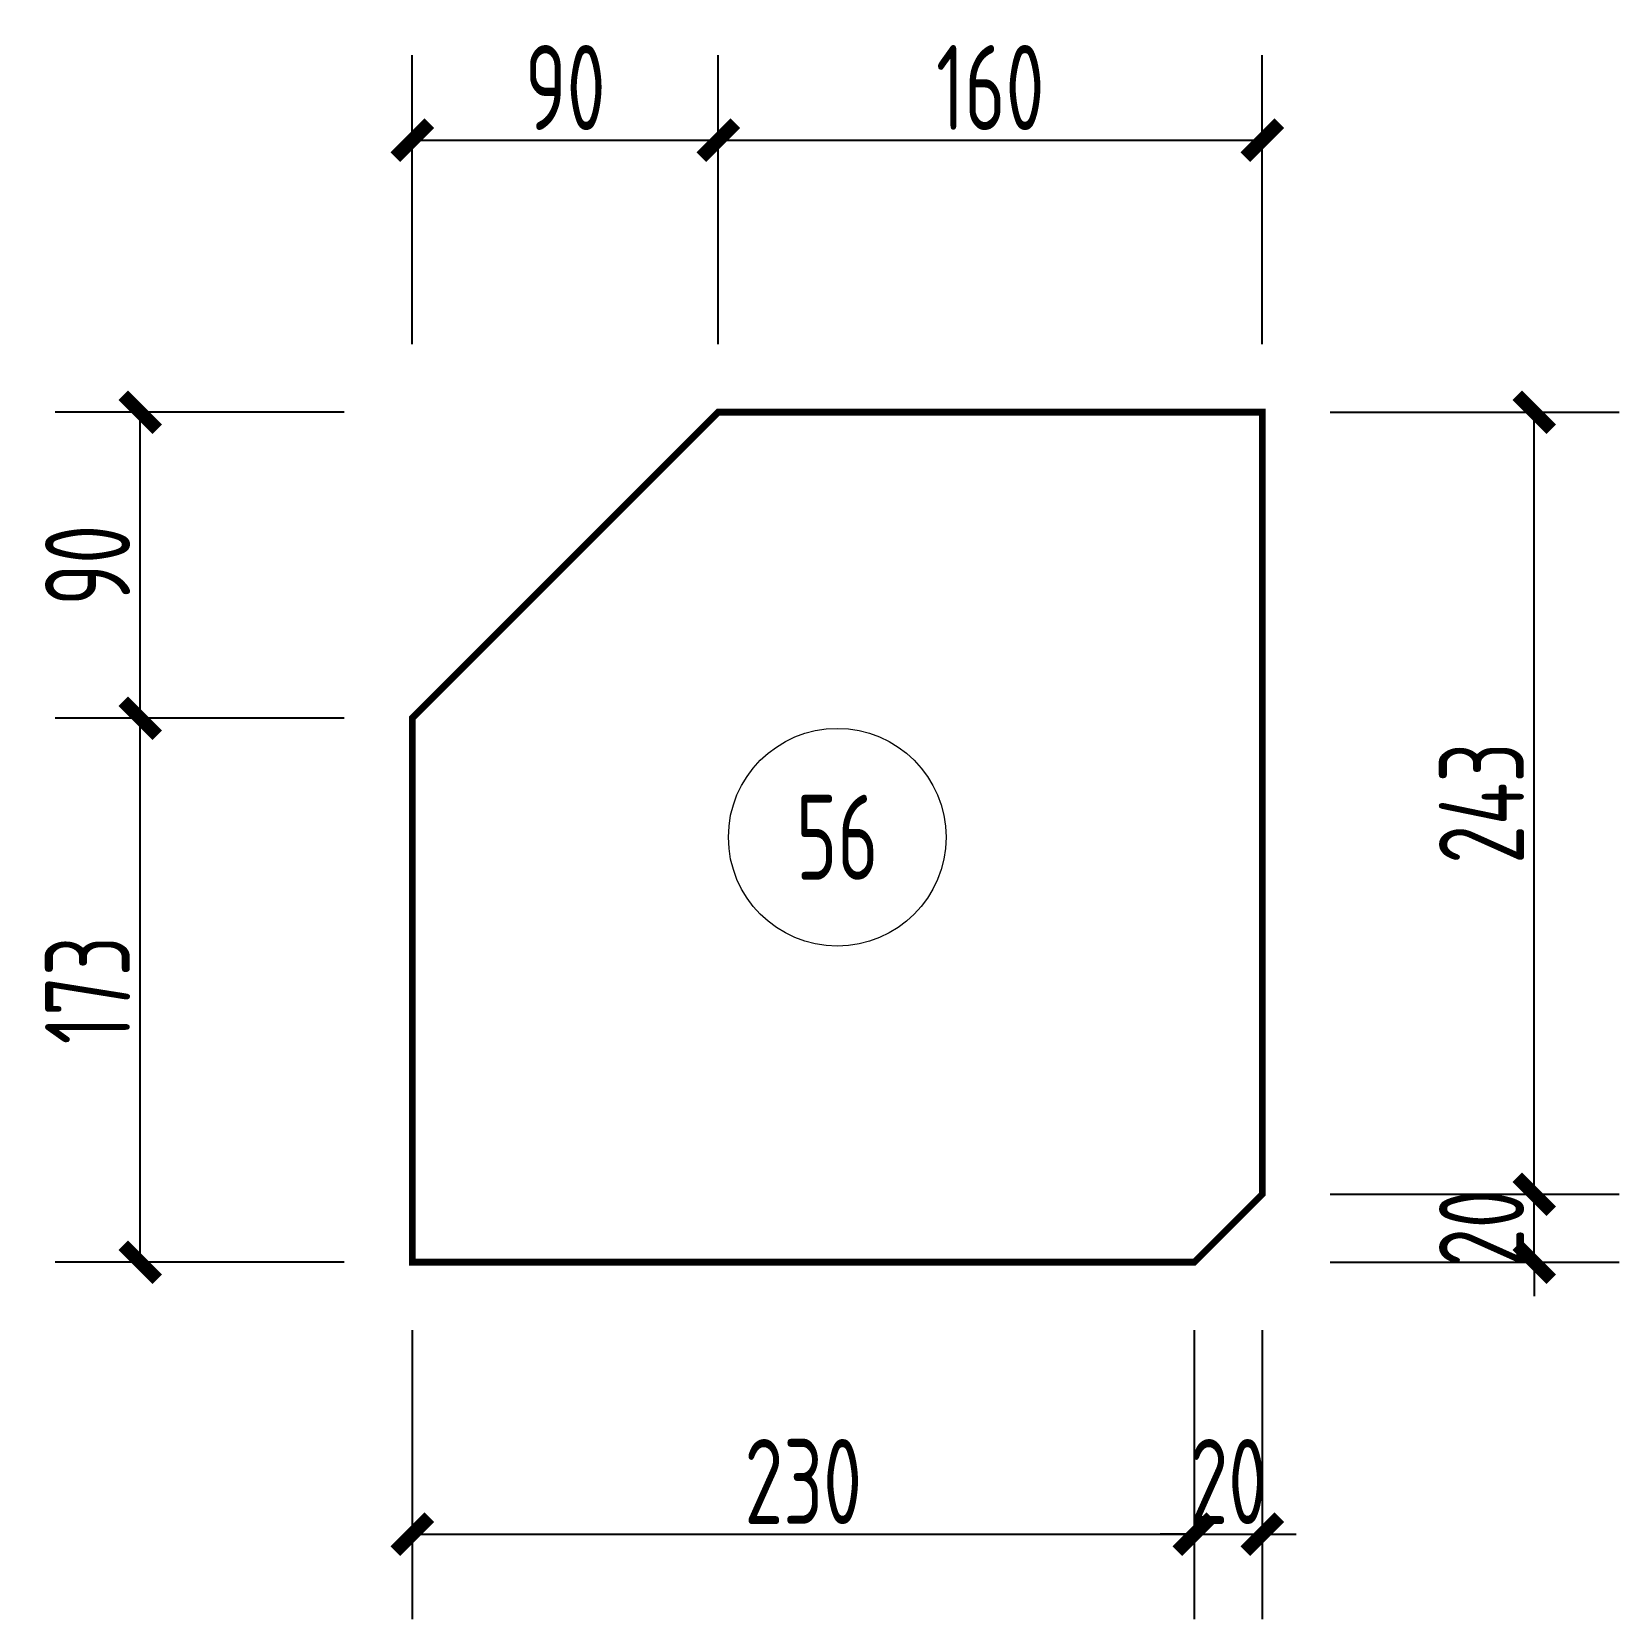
# Model space of a CAD drawing. Extents: x 95752 to 843522, y -411933 to 75567.
# Drawn here: x 232431 to 237100, y -60754 to -56085 of the extents above; entities that cross this region are included whole.
import ezdxf
from ezdxf.enums import TextEntityAlignment as Align

# ---------------------------------------------------------------- set-up
doc = ezdxf.new("R2010")
doc.units = 0
doc.header["$LTSCALE"] = 1000
doc.header["$MEASUREMENT"] = 0
for name, color, linetype, lineweight in [('15', 3, 'Continuous', 20), ('尺寸标注', 9, 'Continuous', 18), ('编号标注', 9, 'Continuous', 18)]:
    doc.layers.add(name, color=color, linetype=linetype, lineweight=lineweight)
doc.styles.add('FromPkpm', font='Pkpmeng', dxfattribs={"width": 0.7, "bigfont": 'Pkpmchn'})
doc.dimstyles.new('Pkpm_1.00', dxfattribs={"dimtxt": 250, "dimasz": 100, "dimexe": 250, "dimexo": 0.0625, "dimgap": 30, "dimtad": 1, "dimdec": 0, "dimrnd": 5, "dimzin": 0, "dimdsep": 46, "dimtxsty": 'FromPkpm', "dimblk1": 'ARCHTICK', "dimblk2": 'ARCHTICK', "dimsah": 1, "dimcen": 0.09, "dimadec": 0, "dimazin": 0, "dimtfac": 1, "dimtdec": 0, "dimtix": 1, "dimtmove": 2, "dimatfit": 1, "dimfxl": 1, "dimtolj": 1, "dimtzin": 0, "dimarcsym": 0})

# ---------------------------------------------------------------- blocks, each defined once
blk = doc.blocks.new('_ArchTick')
at = {"color": 0, "linetype": 'ByBlock', "const_width": 0.4}
blk.add_lwpolyline([(-0.5, -0.5), (0.5, 0.5)], dxfattribs=at)
blk = doc.blocks.new('*D431')
at = {"layer": 'Defpoints', "color": 0, "linetype": 'Continuous', "transparency": 16777216}
for p in [(233549.6, -59703.6), (235849.6, -59703.6), (235849.6, -60503.6)]:
    blk.add_point(p, dxfattribs=at)
at = {"layer": '尺寸标注', "color": 0, "linetype": 'Continuous', "lineweight": -2, "transparency": 16777216}
for p, q in [((233549.6, -59903.6), (233549.6, -60753.6)), ((235849.6, -59903.6), (235849.6, -60753.6)), ((233549.6, -60503.6), (235849.6, -60503.6))]:
    blk.add_line(p, q, dxfattribs=at)
at = {"layer": '尺寸标注', "color": 0, "linetype": 'Continuous', "lineweight": -2, "transparency": 16777216, "xscale": 100, "yscale": 100, "zscale": 100, "rotation": 180}
blk.add_blockref('_ArchTick', (233549.6, -60503.6), dxfattribs=at)
at = {"layer": '尺寸标注', "color": 0, "linetype": 'Continuous', "lineweight": -2, "transparency": 16777216, "xscale": 100, "yscale": 100, "zscale": 100}
blk.add_blockref('_ArchTick', (235849.6, -60503.6), dxfattribs=at)
at = {"layer": '尺寸标注', "color": 0, "linetype": 'Continuous', "lineweight": 18, "transparency": 16777216, "insert": (234699.6, -60348.6), "char_height": 250, "attachment_point": 5, "style": 'FromPkpm'}
blk.add_mtext('\\A1;230', dxfattribs=at)
blk = doc.blocks.new('*D432')
at = {"layer": 'Defpoints', "color": 0, "linetype": 'Continuous', "transparency": 16777216}
for p in [(235849.6, -59703.6), (236049.6, -59703.6), (236049.6, -60503.6)]:
    blk.add_point(p, dxfattribs=at)
at = {"layer": '尺寸标注', "color": 0, "linetype": 'Continuous', "lineweight": -2, "transparency": 16777216}
for p, q in [((235849.6, -59903.6), (235849.6, -60753.6)), ((236049.6, -59903.6), (236049.6, -60753.6)), ((235849.6, -60503.6), (235749.6, -60503.6)), ((235849.6, -60503.6), (236049.6, -60503.6)), ((236049.6, -60503.6), (236149.6, -60503.6))]:
    blk.add_line(p, q, dxfattribs=at)
at = {"layer": '尺寸标注', "color": 0, "linetype": 'Continuous', "lineweight": -2, "transparency": 16777216, "xscale": 100, "yscale": 100, "zscale": 100}
blk.add_blockref('_ArchTick', (235849.6, -60503.6), dxfattribs=at)
at = {"layer": '尺寸标注', "color": 0, "linetype": 'Continuous', "lineweight": -2, "transparency": 16777216, "xscale": 100, "yscale": 100, "zscale": 100, "rotation": 180}
blk.add_blockref('_ArchTick', (236049.6, -60503.6), dxfattribs=at)
at = {"layer": '尺寸标注', "color": 0, "linetype": 'Continuous', "lineweight": 18, "transparency": 16777216, "insert": (235949.6, -60348.6), "char_height": 250, "attachment_point": 5, "style": 'FromPkpm'}
blk.add_mtext('\\A1;20', dxfattribs=at)
blk = doc.blocks.new('*D433')
at = {"layer": 'Defpoints', "color": 0, "linetype": 'Continuous', "transparency": 16777216}
for p in [(234449.6, -56403.6), (233549.6, -57203.6), (234449.6, -57203.6)]:
    blk.add_point(p, dxfattribs=at)
at = {"layer": '尺寸标注', "color": 0, "linetype": 'Continuous', "lineweight": -2, "transparency": 16777216}
for p, q in [((233549.6, -57003.6), (233549.6, -56153.6)), ((234449.6, -57003.6), (234449.6, -56153.6)), ((233549.6, -56403.6), (234449.6, -56403.6))]:
    blk.add_line(p, q, dxfattribs=at)
at = {"layer": '尺寸标注', "color": 0, "linetype": 'Continuous', "lineweight": -2, "transparency": 16777216, "xscale": 100, "yscale": 100, "zscale": 100, "rotation": 180}
blk.add_blockref('_ArchTick', (233549.6, -56403.6), dxfattribs=at)
at = {"layer": '尺寸标注', "color": 0, "linetype": 'Continuous', "lineweight": -2, "transparency": 16777216, "xscale": 100, "yscale": 100, "zscale": 100}
blk.add_blockref('_ArchTick', (234449.6, -56403.6), dxfattribs=at)
at = {"layer": '尺寸标注', "color": 0, "linetype": 'Continuous', "lineweight": 18, "transparency": 16777216, "insert": (233999.6, -56248.6), "char_height": 250, "attachment_point": 5, "style": 'FromPkpm'}
blk.add_mtext('\\A1;90', dxfattribs=at)
blk = doc.blocks.new('*D434')
at = {"layer": 'Defpoints', "color": 0, "linetype": 'Continuous', "transparency": 16777216}
for p in [(236049.6, -56403.6), (234449.6, -57203.6), (236049.6, -57203.6)]:
    blk.add_point(p, dxfattribs=at)
at = {"layer": '尺寸标注', "color": 0, "linetype": 'Continuous', "lineweight": -2, "transparency": 16777216}
for p, q in [((234449.6, -57003.6), (234449.6, -56153.6)), ((236049.6, -57003.6), (236049.6, -56153.6)), ((234449.6, -56403.6), (236049.6, -56403.6))]:
    blk.add_line(p, q, dxfattribs=at)
at = {"layer": '尺寸标注', "color": 0, "linetype": 'Continuous', "lineweight": -2, "transparency": 16777216, "xscale": 100, "yscale": 100, "zscale": 100, "rotation": 180}
blk.add_blockref('_ArchTick', (234449.6, -56403.6), dxfattribs=at)
at = {"layer": '尺寸标注', "color": 0, "linetype": 'Continuous', "lineweight": -2, "transparency": 16777216, "xscale": 100, "yscale": 100, "zscale": 100}
blk.add_blockref('_ArchTick', (236049.6, -56403.6), dxfattribs=at)
at = {"layer": '尺寸标注', "color": 0, "linetype": 'Continuous', "lineweight": 18, "transparency": 16777216, "insert": (235249.6, -56248.6), "char_height": 250, "attachment_point": 5, "style": 'FromPkpm'}
blk.add_mtext('\\A1;160', dxfattribs=at)
blk = doc.blocks.new('*D435')
at = {"layer": 'Defpoints', "color": 0, "linetype": 'Continuous', "transparency": 16777216}
for p in [(236049.6, -59503.6), (236849.6, -59503.6), (236049.6, -59703.6)]:
    blk.add_point(p, dxfattribs=at)
at = {"layer": '尺寸标注', "color": 0, "linetype": 'Continuous', "lineweight": -2, "transparency": 16777216}
for p, q in [((236849.6, -59503.6), (236849.6, -59403.6)), ((236249.6, -59503.6), (237099.6, -59503.6)), ((236849.6, -59703.6), (236849.6, -59503.6)), ((236249.6, -59703.6), (237099.6, -59703.6)), ((236849.6, -59703.6), (236849.6, -59803.6))]:
    blk.add_line(p, q, dxfattribs=at)
at = {"layer": '尺寸标注', "color": 0, "linetype": 'Continuous', "lineweight": -2, "transparency": 16777216, "xscale": 100, "yscale": 100, "zscale": 100}
for p, rotation in [((236849.6, -59503.6), 270), ((236849.6, -59703.6), 90)]:
    blk.add_blockref('_ArchTick', p, dxfattribs=dict(at, rotation=rotation))
at = {"layer": '尺寸标注', "color": 0, "linetype": 'Continuous', "lineweight": 18, "transparency": 16777216, "insert": (236694.6, -59603.6), "char_height": 250, "attachment_point": 5, "rotation": 90, "style": 'FromPkpm'}
blk.add_mtext('\\A1;20', dxfattribs=at)
blk = doc.blocks.new('*D436')
at = {"layer": 'Defpoints', "color": 0, "linetype": 'Continuous', "transparency": 16777216}
for p in [(236049.6, -57203.6), (236849.6, -57203.6), (236049.6, -59503.6)]:
    blk.add_point(p, dxfattribs=at)
at = {"layer": '尺寸标注', "color": 0, "linetype": 'Continuous', "lineweight": -2, "transparency": 16777216}
for p, q in [((236249.6, -57203.6), (237099.6, -57203.6)), ((236849.6, -59503.6), (236849.6, -57203.6)), ((236249.6, -59503.6), (237099.6, -59503.6))]:
    blk.add_line(p, q, dxfattribs=at)
at = {"layer": '尺寸标注', "color": 0, "linetype": 'Continuous', "lineweight": -2, "transparency": 16777216, "xscale": 100, "yscale": 100, "zscale": 100}
for p, rotation in [((236849.6, -57203.6), 90), ((236849.6, -59503.6), 270)]:
    blk.add_blockref('_ArchTick', p, dxfattribs=dict(at, rotation=rotation))
at = {"layer": '尺寸标注', "color": 0, "linetype": 'Continuous', "lineweight": 18, "transparency": 16777216, "insert": (236694.6, -58353.6), "char_height": 250, "attachment_point": 5, "rotation": 90, "style": 'FromPkpm'}
blk.add_mtext('\\A1;243', dxfattribs=at)
blk = doc.blocks.new('*D437')
at = {"layer": 'Defpoints', "color": 0, "linetype": 'Continuous', "transparency": 16777216}
for p in [(232749.6, -58103.6), (233549.6, -58103.6), (233549.6, -59703.6)]:
    blk.add_point(p, dxfattribs=at)
at = {"layer": '尺寸标注', "color": 0, "linetype": 'Continuous', "lineweight": -2, "transparency": 16777216}
for p, q in [((233349.6, -58103.6), (232499.6, -58103.6)), ((232749.6, -59703.6), (232749.6, -58103.6)), ((233349.6, -59703.6), (232499.6, -59703.6))]:
    blk.add_line(p, q, dxfattribs=at)
at = {"layer": '尺寸标注', "color": 0, "linetype": 'Continuous', "lineweight": -2, "transparency": 16777216, "xscale": 100, "yscale": 100, "zscale": 100}
for p, rotation in [((232749.6, -58103.6), 90), ((232749.6, -59703.6), 270)]:
    blk.add_blockref('_ArchTick', p, dxfattribs=dict(at, rotation=rotation))
at = {"layer": '尺寸标注', "color": 0, "linetype": 'Continuous', "lineweight": 18, "transparency": 16777216, "insert": (232594.6, -58903.6), "char_height": 250, "attachment_point": 5, "rotation": 90, "style": 'FromPkpm'}
blk.add_mtext('\\A1;173', dxfattribs=at)
blk = doc.blocks.new('*D438')
at = {"layer": 'Defpoints', "color": 0, "linetype": 'Continuous', "transparency": 16777216}
for p in [(232749.6, -57203.6), (233549.6, -57203.6), (233549.6, -58103.6)]:
    blk.add_point(p, dxfattribs=at)
at = {"layer": '尺寸标注', "color": 0, "linetype": 'Continuous', "lineweight": -2, "transparency": 16777216}
for p, q in [((233349.6, -57203.6), (232499.6, -57203.6)), ((232749.6, -58103.6), (232749.6, -57203.6)), ((233349.6, -58103.6), (232499.6, -58103.6))]:
    blk.add_line(p, q, dxfattribs=at)
at = {"layer": '尺寸标注', "color": 0, "linetype": 'Continuous', "lineweight": -2, "transparency": 16777216, "xscale": 100, "yscale": 100, "zscale": 100}
for p, rotation in [((232749.6, -57203.6), 90), ((232749.6, -58103.6), 270)]:
    blk.add_blockref('_ArchTick', p, dxfattribs=dict(at, rotation=rotation))
at = {"layer": '尺寸标注', "color": 0, "linetype": 'Continuous', "lineweight": 18, "transparency": 16777216, "insert": (232594.6, -57653.6), "char_height": 250, "attachment_point": 5, "rotation": 90, "style": 'FromPkpm'}
blk.add_mtext('\\A1;90', dxfattribs=at)

msp = doc.modelspace()

# ---------------------------------------------------------------- linework, layer by layer
at = {"layer": '15', "ltscale": 100, "const_width": 20}
msp.add_lwpolyline([(233549.6, -59703.6), (235849.6, -59703.6), (236049.6, -59503.6), (236049.6, -57203.6), (234449.6, -57203.6), (233549.6, -58103.6), (233549.6, -59703.6)], close=True, dxfattribs=at)
at = {"layer": '编号标注', "color": 0, "lineweight": 18, "ltscale": 100}
msp.add_circle((234799.6, -58453.6), 320, dxfattribs=at)

# ---------------------------------------------------------------- texts
at = {"layer": '编号标注', "color": 0, "style": 'FromPkpm', "width": 0.7}
msp.add_text('56', height=250, dxfattribs=at).set_placement((234799.6, -58453.6), align=Align.MIDDLE_CENTER)

# ---------------------------------------------------------------- dimensions: what is measured, and where the dimension line sits
at = {"layer": '尺寸标注', "color": 0, "linetype": 'Continuous', "lineweight": 18}
for base, p1, p2, text, picture, middle in [((234449.6, -56403.6), (233549.6, -57203.6), (234449.6, -57203.6), '90', '*D433', (233999.6, -56248.6)), ((236049.6, -56403.6), (234449.6, -57203.6), (236049.6, -57203.6), '160', '*D434', (235249.6, -56248.6)), ((235849.6, -60503.6), (233549.6, -59703.6), (235849.6, -59703.6), '230', '*D431', (234699.6, -60348.6)), ((236049.6, -60503.6), (235849.6, -59703.6), (236049.6, -59703.6), '20', '*D432', (235949.6, -60348.6))]:
    dim = msp.add_linear_dim(base=base, p1=p1, p2=p2, text=text, dimstyle='Pkpm_1.00', override={"dimexo": 200, "dimtad": 1, "dimjust": 0, "dimtih": 0, "dimtoh": 0, "dimtix": 1, "dimtmove": 0, "dimatfit": 3}, dxfattribs=at)
    dim.commit()
    dim.dimension.update_dxf_attribs({"geometry": picture, "text_midpoint": middle})
for base, p1, p2, text, picture, middle in [((232749.6, -57203.6), (233549.6, -58103.6), (233549.6, -57203.6), '90', '*D438', (232594.6, -57653.6)), ((236849.6, -57203.6), (236049.6, -59503.6), (236049.6, -57203.6), '243', '*D436', (236694.6, -58353.6)), ((232749.6, -58103.6), (233549.6, -59703.6), (233549.6, -58103.6), '173', '*D437', (232594.6, -58903.6)), ((236849.6, -59503.6), (236049.6, -59703.6), (236049.6, -59503.6), '20', '*D435', (236694.6, -59603.6))]:
    dim = msp.add_linear_dim(base=base, p1=p1, p2=p2, angle=90, text=text, dimstyle='Pkpm_1.00', override={"dimexo": 200, "dimtad": 1, "dimjust": 0, "dimtih": 0, "dimtoh": 0, "dimtix": 1, "dimtmove": 0, "dimatfit": 3}, dxfattribs=at)
    dim.commit()
    dim.dimension.update_dxf_attribs({"geometry": picture, "text_midpoint": middle})

doc.saveas('drawing.dxf')
